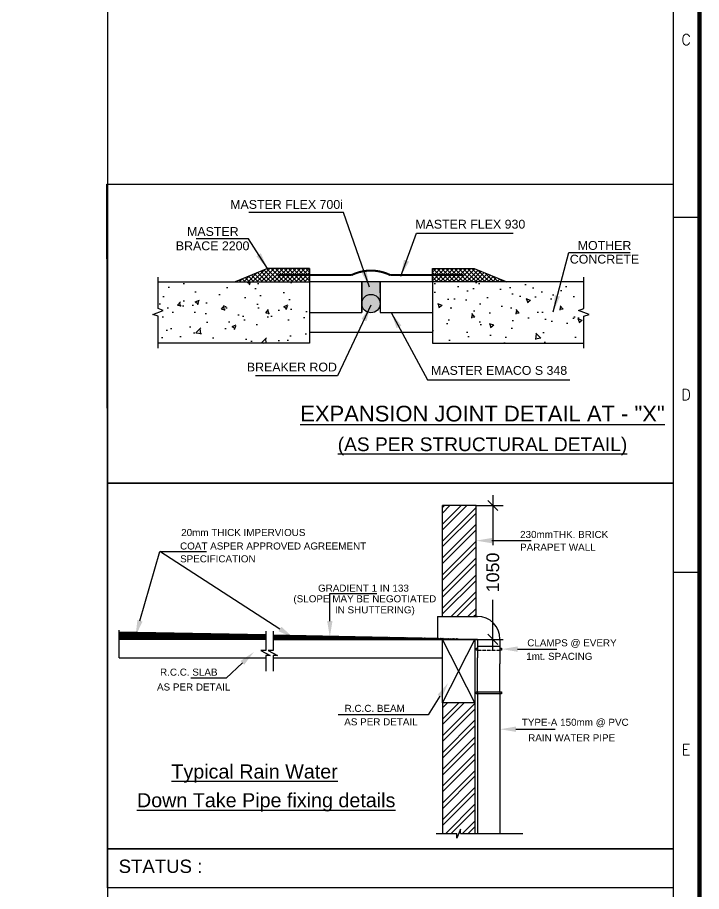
# Model space of a CAD drawing. Extents: x 7897917 to 8423973, y -6487334 to -6173396.
# Drawn here: x 8387008 to 8423973, y -6427691 to -6380420 of the extents above; entities that cross this region are included whole.
import ezdxf
from ezdxf.enums import TextEntityAlignment as Align

# ---------------------------------------------------------------- set-up
doc = ezdxf.new("R2010")
doc.units = 0
doc.header["$LTSCALE"] = 600
doc.header["$MEASUREMENT"] = 0
doc.header["$PDMODE"] = 35
doc.linetypes.add('CONTINUA', pattern=[0])
doc.linetypes.add('HIDDEN2', pattern=[0.1875, 0.125, -0.0625])
doc.layers.get('0').update_dxf_attribs({"linetype": 'CONTINUOUS'})
doc.layers.get('Defpoints').update_dxf_attribs({"linetype": 'CONTINUOUS'})
for name, color, linetype in [('ARROW', 5, 'CONTINUOUS'), ('C00-00-00', 7, 'CONTINUOUS'), ('CB', 8, 'CONTINUOUS'), ('col', 3, 'CONTINUOUS'), ('DIM', 8, 'CONTINUOUS'), ('FOOT', 1, 'CONTINUOUS'), ('HAT', 35, 'CONTINUOUS'), ('HATCH', 8, 'CONTINUOUS'), ('PARKING', 8, 'CONTINUOUS'), ('PLAN', 1, 'CONTINUOUS'), ('RAINWATER PIPE', 53, 'CONTINUOUS'), ('Slab', 2, 'CONTINUOUS'), ('STEEL', 3, 'CONTINUOUS'), ('TEXT', 6, 'CONTINUOUS'), ('TITLE', 7, 'CONTINUOUS'), ('Wall', 1, 'CONTINUOUS'), ('Work-Dim', 8, 'CONTINUA')]:
    doc.layers.add(name, color=color, linetype=linetype)
doc.styles.add('AR', font='arial.ttf')
doc.styles.add('ari', font='arial.ttf')
doc.styles.add('ARIAL', font='arial.ttf')
doc.styles.add('ROMANS', font='romans.shx')
doc.dimstyles.new('int. dim', dxfattribs={"dimtxt": 450, "dimasz": 80, "dimexe": 80, "dimexo": 0, "dimgap": 70, "dimtad": 0, "dimdec": 0, "dimzin": 12, "dimdsep": 46, "dimtxsty": 'ari', "dimblk": 'OBLIQUE', "dimcen": 2, "dimdle": 80, "dimclrd": 256, "dimclre": 256, "dimclrt": 6, "dimadec": 0, "dimazin": 0, "dimtfac": 1, "dimtdec": 0, "dimtix": 1, "dimtmove": 2, "dimatfit": 3, "dimfxl": 1, "dimtolj": 1, "dimtzin": 0, "dimlwd": -1, "dimlwe": -1, "dimarcsym": 0})
pattern_1 = [(45, (-572261.5, 27119.5624), (-3.55099455, 3.55099455), [])]

# ---------------------------------------------------------------- blocks, each defined once
blk = doc.blocks.new('A$C66962185')
at = {"layer": 'TITLE'}
blk.add_line((360.704, -141176.034), (360.704, -140930.66), dxfattribs=at)
at = {"layer": 'TITLE', "color": 7}
for p, q in [((363, -141022.101), (360.704, -141022.101)), ((363, -141053.347), (360.704, -141053.347))]:
    blk.add_line(p, q, dxfattribs=at)
at = {"layer": 'TITLE', "color": 7, "const_width": 0.355}
blk.add_lwpolyline([(363, -140928.365), (363, -141178.329), (0, -141178.329), (0, -140928.365)], close=True, dxfattribs=at)
at = {"layer": 'TITLE', "color": 7, "style": 'ROMANS'}
for s, p in [('C', (361.828, -141006.454)), ('D', (361.828, -141037.699)), ('E', (361.828, -141068.945))]:
    blk.add_text(s, height=0.952, dxfattribs=at).set_placement(p, align=Align.MIDDLE)
blk = doc.blocks.new('_Oblique')
at = {"color": 0, "linetype": 'ByBlock', "lineweight": -2}
blk.add_line((-0.5, -0.5), (0.5, 0.5), dxfattribs=at)
blk = doc.blocks.new('*D2535')
at = {"layer": 'Defpoints', "color": 0, "transparency": 16777216}
for p in [(671.7, -305.4), (803.6, -305.4), (662.9, -1355.4)]:
    blk.add_point(p, dxfattribs=at)
at = {"layer": 'Work-Dim', "transparency": 16777216}
for p, q in [((803.6, -225.4), (803.6, -616)), ((671.7, -305.4), (883.6, -305.4)), ((803.6, -1435.4), (803.6, -1044.9)), ((662.9, -1355.4), (883.6, -1355.4))]:
    blk.add_line(p, q, dxfattribs=at)
at = {"layer": 'Work-Dim', "transparency": 16777216, "xscale": 80, "yscale": 80, "zscale": 80}
for p, rotation in [((803.6, -305.4), 90), ((803.6, -1355.4), 270)]:
    blk.add_blockref('_Oblique', p, dxfattribs=dict(at, rotation=rotation))
at = {"layer": 'Work-Dim', "color": 6, "transparency": 16777216, "insert": (803.6, -830.4), "char_height": 100, "attachment_point": 5, "rotation": 90, "style": 'ari'}
blk.add_mtext('\\A1;1050', dxfattribs=at)
blk = doc.blocks.new('A$C606F3758')
at = {"layer": 'CB'}
blk.add_hatch(color=251, dxfattribs=at).paths.add_polyline_path([(22.5, 123.5), (-22.5, 123.5), (-22.5, 70, -1), (22.5, 70)])
at = {"layer": 'HAT'}
h = blk.add_hatch(dxfattribs=at)
h.set_pattern_fill('ANSI37', color=256, scale=59.987797, style=0)
h.set_pattern_definition([(45, (-2507151.4695, 1642691.7754), (-5.302222227, 5.302222227), []), (135, (-2507151.4695, 1642691.7754), (-5.302222227, -5.302222227), [])])
h.paths.add_polyline_path([(-150, 155.7), (-252.1, 155.7), (-331.2, 123.5), (-150, 123.5)])
h = blk.add_hatch(dxfattribs=at)
h.set_pattern_fill('ANSI37', color=256, scale=59.987797, style=0)
h.set_pattern_definition([(135, (2507151.4695, 1642691.7754), (5.302222227, 5.302222227), []), (45, (2507151.4695, 1642691.7754), (5.302222227, -5.302222227), [])])
h.paths.add_polyline_path([(150, 155.7), (252.1, 155.7), (331.2, 123.5), (150, 123.5)])
h = blk.add_hatch(dxfattribs=at)
h.set_pattern_fill('AR-CONC', color=256, scale=14.996949, style=0)
h.set_pattern_definition([(50, (-2507151.47, 1642691.775), (107.567145, -9.4109058), [11.247712, -123.7248306]), (355, (-2507151.47, 1642691.78), (-20.808467, 112.805872), [8.9981695, -98.9798645]), (100.4514, (-2507142.51, 1642690.99), (86.758758, 103.3948977), [9.559084, -105.149926]), (46.1842, (-2507151.47, 1642721.77), (160.0535976, -24.8228024), [16.871568, -185.587246]), (96.6356, (-2507138.13, 1642719.7), (140.170891, 146.087962), [14.338626, -157.724864]), (351.1842, (-2507151.47, 1642721.77), (140.170777, 146.088071), [13.497254, -148.469797]), (21, (-2507136.47, 1642714.27), (89.5178472, -60.3805504), [11.247712, -123.7248306]), (326, (-2507136.47, 1642714.27), (36.4898766, 108.7503836), [8.9981695, -98.9798645]), (71.4514, (-2507129.01, 1642709.24), (126.0077605, 48.3697346), [9.559084, -105.149926]), (37.5, (-2507151.47, 1642691.775), (1.8236073, 49.92392204), [0, -97.7801086, 0, -100.4795594, 0, -99.3547882]), (7.5, (-2507151.47, 1642691.775), (39.4524048, 59.1497239), [0, -57.2883458, 0, -95.5305662, 0, -37.8672966]), (327.5, (-2507184.913, 1642691.775), (80.0570794, -3.38254265), [0, -37.4923729, 0, -116.9762035, 0, -155.2184239]), (317.5, (-2507199.91, 1642691.775), (87.4601334, 15.0126933), [0, -48.7400848, 0, -77.6841967, 0, -110.2275764])])
h.paths.add_polyline_path([(-150, 123.5), (-519, 123.5), (-519, 57.9), (-506.1, 53.2), (-531.9, 43.8), (-519, 39.1), (-519, -26.5), (-150, -26.5)])
h = blk.add_hatch(dxfattribs=at)
h.set_pattern_fill('AR-CONC', color=256, scale=14.996949, style=0)
h.set_pattern_definition([(130, (2507151.47, 1642691.775), (-107.567145, -9.4109058), [11.247712, -123.7248306]), (185, (2507151.47, 1642691.78), (20.808467, 112.805872), [8.9981695, -98.9798645]), (79.5486, (2507142.51, 1642690.99), (-86.758758, 103.3948977), [9.559084, -105.149926]), (133.8158, (2507151.47, 1642721.77), (-160.0535976, -24.8228024), [16.871568, -185.587246]), (83.3644, (2507138.13, 1642719.7), (-140.170891, 146.087962), [14.338626, -157.724864]), (188.8158, (2507151.47, 1642721.77), (-140.170777, 146.088071), [13.497254, -148.469797]), (159, (2507136.47, 1642714.27), (-89.5178472, -60.3805504), [11.247712, -123.7248306]), (214, (2507136.47, 1642714.27), (-36.4898766, 108.7503836), [8.9981695, -98.9798645]), (108.5486, (2507129.01, 1642709.24), (-126.0077605, 48.3697346), [9.559084, -105.149926]), (142.5, (2507151.47, 1642691.775), (-1.8236073, 49.92392204), [0, -97.7801086, 0, -100.4795594, 0, -99.3547882]), (172.5, (2507151.47, 1642691.775), (-39.4524048, 59.1497239), [0, -57.2883458, 0, -95.5305662, 0, -37.8672966]), (212.5, (2507184.913, 1642691.775), (-80.0570794, -3.38254265), [0, -37.4923729, 0, -116.9762035, 0, -155.2184239]), (222.5, (2507199.91, 1642691.775), (-87.4601334, 15.0126933), [0, -48.7400848, 0, -77.6841967, 0, -110.2275764])])
h.paths.add_polyline_path([(150, 123.5), (519, 123.5), (519, 57.9), (506.1, 53.2), (531.9, 43.8), (519, 39.1), (519, -26.5), (150, -26.5)])
at = {"layer": 'STEEL', "linetype": 'Continuous'}
h = blk.add_hatch(color=256, dxfattribs=at)
edge = h.paths.add_edge_path()
edge.add_arc((0, 70), 22.5, 0, 360)
for p, q in [((-252.1, 155.7), (-331.2, 123.5)), ((-150, 155.7), (-252.1, 155.7)), ((-150, 155.7), (-150, 123.5)), ((150, 123.5), (150, 155.7)), ((150, 155.7), (252.1, 155.7)), ((252.1, 155.7), (331.2, 123.5))]:
    blk.add_line(p, q)
at = {"color": 3}
for p, q in [((-22.5, 123.5), (-150, 123.5)), ((-22.5, 48.5), (-22.5, 123.5)), ((22.5, 123.5), (22.5, 48.5)), ((150, 123.5), (22.5, 123.5)), ((-150, 48.5), (-22.5, 48.5)), ((22.5, 48.5), (150, 48.5))]:
    blk.add_line(p, q, dxfattribs=at)
at = {"color": 200, "const_width": 5}
blk.add_lwpolyline([(-225.6, 139.6), (-47.4, 139.6, -0.231826), (47.4, 139.6), (225.6, 139.6)], format="xyb", dxfattribs=at)
at = {"layer": 'C00-00-00', "color": 3}
blk.add_line((-150, 0), (150, 0), dxfattribs=at)
at = {"layer": 'CB', "color": 252}
blk.add_line((22.5, 123.5), (-22.5, 123.5), dxfattribs=at)
at = {"layer": 'col', "color": 1, "linetype": 'Continuous'}
blk.add_line((-22.5, 123.5), (-22.5, 48.5), dxfattribs=at)
at = {"layer": 'FOOT', "linetype": 'Continuous'}
for p, q in [((-22.5, 96.5), (-22.5, 110)), ((22.5, 96.5), (22.5, 123.5)), ((22.5, 96.5), (22.5, 123.5))]:
    blk.add_line(p, q, dxfattribs=at)
at = {"layer": 'HATCH'}
for p, q in [((-531.9, 43.8), (-506.1, 53.2)), ((-519, 39.1), (-531.9, 43.8)), ((-506.1, 53.2), (-519, 57.9)), ((506.1, 53.2), (519, 57.9)), ((531.9, 43.8), (506.1, 53.2)), ((519, 39.1), (531.9, 43.8))]:
    blk.add_line(p, q, dxfattribs=at)
at = {"layer": 'HATCH', "linetype": 'Continuous'}
for points in [[(-519, 57.9), (-519, 134.8)], [(519, 57.9), (519, 134.8)], [(-519, -38.9), (-519, 39.1)], [(519, -38.9), (519, 39.1)]]:
    blk.add_lwpolyline(points, dxfattribs=at)
at = {"layer": 'Slab', "linetype": 'Continuous'}
for points in [[(-519, 123.5), (-150, 123.5), (-150, -26.5), (-519, -26.5)], [(519, 123.5), (150, 123.5), (150, -26.5), (519, -26.5)]]:
    blk.add_lwpolyline(points, dxfattribs=at)
at = {"layer": 'STEEL', "linetype": 'Continuous'}
blk.add_circle((0, 70), 22.5, dxfattribs=at)
at = {"layer": 'TEXT', "style": 'AR'}
for s, height, p in [('MASTER FLEX 700i', 21.596, (-205.6, 301.2)), ('MASTER', 21.6, (-385.4, 235.1)), ('MASTER FLEX 930', 21.596, (242.3, 253)), ('BRACE 2200', 21.6, (-385.9, 200.2)), ('MOTHER', 21.6, (569.6, 201.1)), ('CONCRETE', 21.6, (569.6, 167.7)), ('BREAKER ROD', 21.596, (-192.6, -95.6)), ('MASTER EMACO S 348', 21.596, (312.6, -103.8))]:
    blk.add_text(s, height=height, dxfattribs=at).set_placement(p, align=Align.CENTER)
at = {"layer": 'ARROW'}
for points in [[(-3.7, 110.3), (-66.5, 292.1), (-297.9, 292.1)], [(73.1, 137), (111.3, 242.1), (346.5, 242.1)], [(-252.1, 155.7), (-298.7, 227.7), (-425.8, 227.7)], [(444.7, 50.1), (482.2, 195.1), (631.8, 195.1)], [(0.1, 65.9), (-81.1, -106.6), (-281.4, -106.6)], [(49.5, 48.5), (138.2, -116.3), (485.2, -116.3)]]:
    blk.add_leader(points, dimstyle='int. dim', override={"dimasz": 40}, dxfattribs=at)
blk = doc.blocks.new('A$C2C3B15A1')
at = {"layer": 'HAT'}
h = blk.add_hatch(dxfattribs=at)
h.set_pattern_fill('ANSI32', color=256, scale=76.770435, style=0)
h.set_pattern_definition([(45, (0, 0), (-65.947, 65.947), []), (45, (43.96, 0), (-65.947, 65.947), [])])
h.paths.add_polyline_path([(671.7, -305.4), (408.6, -305.4), (408.6, -1175.8), (671.7, -1175.8)])
h = blk.add_hatch(dxfattribs=at)
h.set_pattern_fill('ANSI32', color=256, scale=76.770435, style=0)
h.set_pattern_definition([(45, (-1292306.08, 1233639.71), (-65.946845, 65.946845), []), (45, (-1292262.12, 1233639.71), (-65.946845, 65.946845), [])])
h.paths.add_polyline_path([(662.9, -1852.8), (408.6, -1852.8), (408.6, -2877.8), (521.7, -2877.8), (521.7, -2914.1), (551, -2844.6), (551, -2877.8), (662.9, -2877.8)])
at = {"layer": 'PARKING'}
h = blk.add_hatch(dxfattribs=at)
h.set_pattern_fill('ANSI31', color=256, scale=7.109251, style=0)
h.set_pattern_definition(pattern_1)
h.paths.add_polyline_path([(-976.6, -1321.1), (-2125.6, -1299.6), (-2125.6, -1355.4), (-976.6, -1355.4)])
h = blk.add_hatch(dxfattribs=at)
h.set_pattern_fill('ANSI31', color=256, scale=7.109251, style=0)
h.set_pattern_definition(pattern_1)
h.paths.add_polyline_path([(-918.3, -1322.2), (-918.3, -1355.4), (536.3, -1355.4), (536.3, -1349.4)])
at = {"layer": 'HATCH'}
for p, q in [((662.9, -1852.8), (408.6, -1355.4)), ((408.6, -1852.8), (662.9, -1355.4))]:
    blk.add_line(p, q, dxfattribs=at)
at = {"layer": 'PLAN'}
for p, q in [((671.7, -305.4), (408.6, -305.4)), ((408.6, -1175.8), (408.6, -305.4)), ((671.7, -1175.8), (671.7, -305.4)), ((-2125.6, -1355.4), (-2125.6, -1283.6)), ((-976.6, -1321.1), (-2125.5, -1299.6)), ((-976.6, -1291.6), (-976.6, -1443.9)), ((-918.3, -1291.6), (-918.3, -1443.9)), ((369.3, -1349.4), (-918.3, -1322.2)), ((369.3, -1349.4), (369.3, -1355.4)), ((-1015.3, -1443.9), (-942.2, -1481.3)), ((-976.6, -1443.9), (-1015.3, -1443.9)), ((-976.6, -1481.3), (-976.6, -1605.2)), ((-942.2, -1481.3), (-976.6, -1481.3)), ((-956.9, -1443.9), (-883.9, -1481.3)), ((-918.3, -1443.9), (-956.9, -1443.9)), ((-918.3, -1481.3), (-918.3, -1605.2)), ((-883.9, -1481.3), (-918.3, -1481.3)), ((671.7, -1767.3), (682.7, -1767.3)), ((671.7, -1782.1), (671.7, -1767.3)), ((682.7, -1782.1), (671.7, -1782.1)), ((682.7, -1767.3), (872.7, -1767.3)), ((872.7, -1782.1), (682.7, -1782.1)), ((872.7, -1767.3), (872.7, -1782.1)), ((408.6, -1852.8), (408.6, -2877.8)), ((662.9, -1852.8), (662.9, -2877.8)), ((359.2, -2877.8), (521.7, -2877.8)), ((551, -2844.6), (521.7, -2914.1)), ((521.7, -2914.1), (521.7, -2877.8)), ((551, -2877.8), (551, -2844.6)), ((551, -2877.8), (1039.7, -2877.8))]:
    blk.add_line(p, q, dxfattribs=at)
at = {"layer": 'RAINWATER PIPE'}
for p, q in [((369.1, -1175.8), (682.7, -1175.8)), ((369.1, -1175.8), (682.7, -1175.8)), ((369.1, -1175.8), (369.1, -1348)), ((369.1, -1352.7), (682.7, -1352.7)), ((369.1, -1352.7), (682.7, -1352.7)), ((682.7, -1352.7), (682.7, -1499.1)), ((682.7, -1352.7), (682.7, -1499.1)), ((859.6, -1352.7), (859.6, -1547.5)), ((859.6, -1352.7), (859.6, -1547.5)), ((671.7, -1424.5), (682.7, -1424.5)), ((671.7, -1439.4), (671.7, -1424.5)), ((682.7, -1439.4), (671.7, -1439.4)), ((682.7, -1409.7), (859.6, -1409.7)), ((859.6, -1424.5), (872.7, -1424.5)), ((872.7, -1439.4), (859.6, -1439.4)), ((872.7, -1424.5), (872.7, -1439.4)), ((682.7, -1767.3), (682.7, -1499.1)), ((859.6, -1767.3), (859.6, -1547.5)), ((682.7, -1767.3), (682.7, -2877.8)), ((859.6, -1767.3), (859.6, -2877.8))]:
    blk.add_line(p, q, dxfattribs=at)
at = {"layer": 'RAINWATER PIPE', "linetype": 'HIDDEN2', "ltscale": 0.025}
blk.add_line((682.7, -1439.4), (859.6, -1439.4), dxfattribs=at)
at = {"layer": 'RAINWATER PIPE'}
blk.add_ellipse((682.7, -1352.7), major_axis=(176.8, 0.1), ratio=1, start_param=-0.00057, end_param=1.570226, dxfattribs=at)
at = {"layer": 'TITLE'}
blk.add_lwpolyline([(-2217.3, -130.6), (2217.3, -130.6), (2217.3, -2999), (-2217.3, -2999)], close=True, dxfattribs=at)
at = {"layer": 'Wall'}
for p, q in [((-2126.1, -1499.1), (-2126.1, -1355.4)), ((-976.6, -1355.4), (-2126.1, -1355.4)), ((-918.9, -1355.4), (662.9, -1355.4)), ((408.6, -1852.8), (408.6, -1355.4)), ((662.9, -1355.4), (662.9, -1852.8)), ((-2126.1, -1499.1), (-977.2, -1499.1)), ((-918.9, -1499.1), (408.6, -1499.1)), ((662.9, -1852.8), (408.6, -1852.8))]:
    blk.add_line(p, q, dxfattribs=at)
at = {"layer": 'Work-Dim'}
for p, q in [((796, -580.9), (1103.2, -580.9)), ((-1962, -1209.4), (-1806.5, -667.2)), ((-1806.5, -667.2), (-1440.2, -667.2)), ((-864.9, -1274.1), (-1806.5, -667.2)), ((-473.9, -996.6), (-104.7, -996.6)), ((-473.9, -1211.4), (-473.9, -996.6)), ((997.1, -1432), (1304.2, -1432)), ((-1159.4, -1539.5), (-1287.4, -1660.1)), ((-1287.4, -1660.1), (-1562.4, -1660.1)), ((387.5, -1802.2), (297.3, -1946.7)), ((297.3, -1946.7), (-408.4, -1946.7)), ((983.9, -2060), (1291.1, -2060))]:
    blk.add_line(p, q, dxfattribs=at)
for points in [[(796, -601.7), (671.7, -580.9), (796, -560.2)], [(-1942.1, -1215.2), (-1996.3, -1329), (-1981.9, -1203.7)], [(-453.2, -1211.4), (-473.9, -1335.7), (-494.7, -1211.4)], [(-853.6, -1256.7), (-760.3, -1341.5), (-876.1, -1291.5)], [(997.1, -1452.7), (872.7, -1432), (997.1, -1411.2)], [(-1173.6, -1524.4), (-1068.9, -1454.2), (-1145.2, -1554.5)], [(370, -1791.3), (453.5, -1696.8), (405.1, -1813.2)], [(983.9, -2080.8), (859.6, -2060), (983.9, -2039.3)]]:
    blk.add_solid(points, dxfattribs=at)
at = {"layer": 'TEXT', "color": 7, "style": 'ari'}
for s, p in [('20mm THICK IMPERVIOUS', (-1638.9, -544.8)), ('230mmTHK. BRICK ', (1017.4, -560.1)), ('COAT ASPER APPROVED AGREEMENT', (-1647.6, -650.7)), ('PARAPET WALL', (1017.4, -660.2)), ('SPECIFICATION', (-1647.6, -751.2)), ('GRADIENT 1 IN 133', (-566.4, -981.2)), ('(SLOPE MAY BE NEGOTIATED', (-759.3, -1064.6)), ('IN SHUTTERING)', (-433.8, -1151.3)), ('CLAMPS @ EVERY', (1073.5, -1410.2)), ('1mt. SPACING', (1064.9, -1516.1)), ('R.C.C. SLAB', (-1804.5, -1639.9)), ('AS PER DETAIL', (-1828.3, -1756.5)), ('R.C.C. BEAM', (-358.2, -1924.1)), ('AS PER DETAIL', (-360.8, -2030)), ('TYPE-A 150mm @ PVC', (1030.7, -2033.4)), ('RAIN WATER PIPE', (1080.4, -2155))]:
    blk.add_text(s, height=55.265, dxfattribs=at).set_placement(p)
at = {"layer": 'TEXT', "style": 'ARIAL'}
for s, p in [('%%UTypical Rain Water', (-1715.8, -2446.7)), ('%%UDown Take Pipe fixing details', (-1985.4, -2672.3))]:
    blk.add_text(s, height=110.53, dxfattribs=at).set_placement(p)
at = {"layer": 'Work-Dim'}
dim = blk.add_linear_dim(base=(803.6, -305.4), p1=(662.9, -1355.4), p2=(671.7, -305.4), angle=90, dimstyle='int. dim', override={"dimtxt": 100, "dimarcsym": 1}, dxfattribs=at)
dim.commit()
dim.dimension.update_dxf_attribs({"geometry": '*D2535', "text_midpoint": (803.6, -830.4)})

msp = doc.modelspace()

# ---------------------------------------------------------------- linework, layer by layer
at = {"layer": 'TITLE'}
msp.add_line((8391866.414, -6335052.628, 5.788), (8391866.414, -6485814.405, 5.788), dxfattribs=at)
at = {"layer": 'TITLE', "elevation": 5.788}
for points in [[(8391841.238, -6389431.136), (8422444.203, -6389431.136), (8422444.203, -6405608.431), (8391866.414, -6405608.431)], [(8391866.414, -6425387.402), (8422444.203, -6425387.402), (8422444.203, -6427485.11), (8391866.414, -6427485.11)]]:
    msp.add_lwpolyline(points, close=True, dxfattribs=at)

# ---------------------------------------------------------------- block references
at = {"layer": 'C00-00-00', "xscale": 22.16527833696455, "yscale": 22.16527833696455, "zscale": 22.16527833696455}
msp.add_blockref('A$C606F3758', (8406106.712, -6397446.541, 2.066), dxfattribs=at)
at = {"layer": 'TITLE'}
for name, p, xscale, yscale, zscale in [('A$C66962185', (8200830.809, 80255221.224, 5.788), 614.4175770664588, 614.4175710082054, 614.4175728063115), ('A$C2C3B15A1', (8407155.308, -6404708.092, 5.788), 6.895370956510305, 6.895370956510305, 6.895370956510305)]:
    msp.add_blockref(name, p, dxfattribs=dict(at, xscale=xscale, yscale=yscale, zscale=zscale))

# ---------------------------------------------------------------- texts
at = {"layer": 'DIM', "color": 10, "style": 'AR'}
msp.add_text('%%U(AS PER STRUCTURAL DETAIL)', height=741.17999, dxfattribs=at).set_placement((8412137.387, -6403873.169, 27.812), align=Align.CENTER)
at = {"layer": 'TEXT', "style": 'ari'}
msp.add_text('%%UEXPANSION JOINT DETAIL AT - "X"', height=849.26874, dxfattribs=at).set_placement((8412137.387, -6402268.196, 27.812), align=Align.CENTER)
at = {"layer": 'TITLE', "color": 7, "style": 'ARIAL'}
msp.add_text('STATUS :', height=719.2142, dxfattribs=at).set_placement((8392475.047, -6426685.701, 5.788))

doc.saveas('drawing.dxf')
